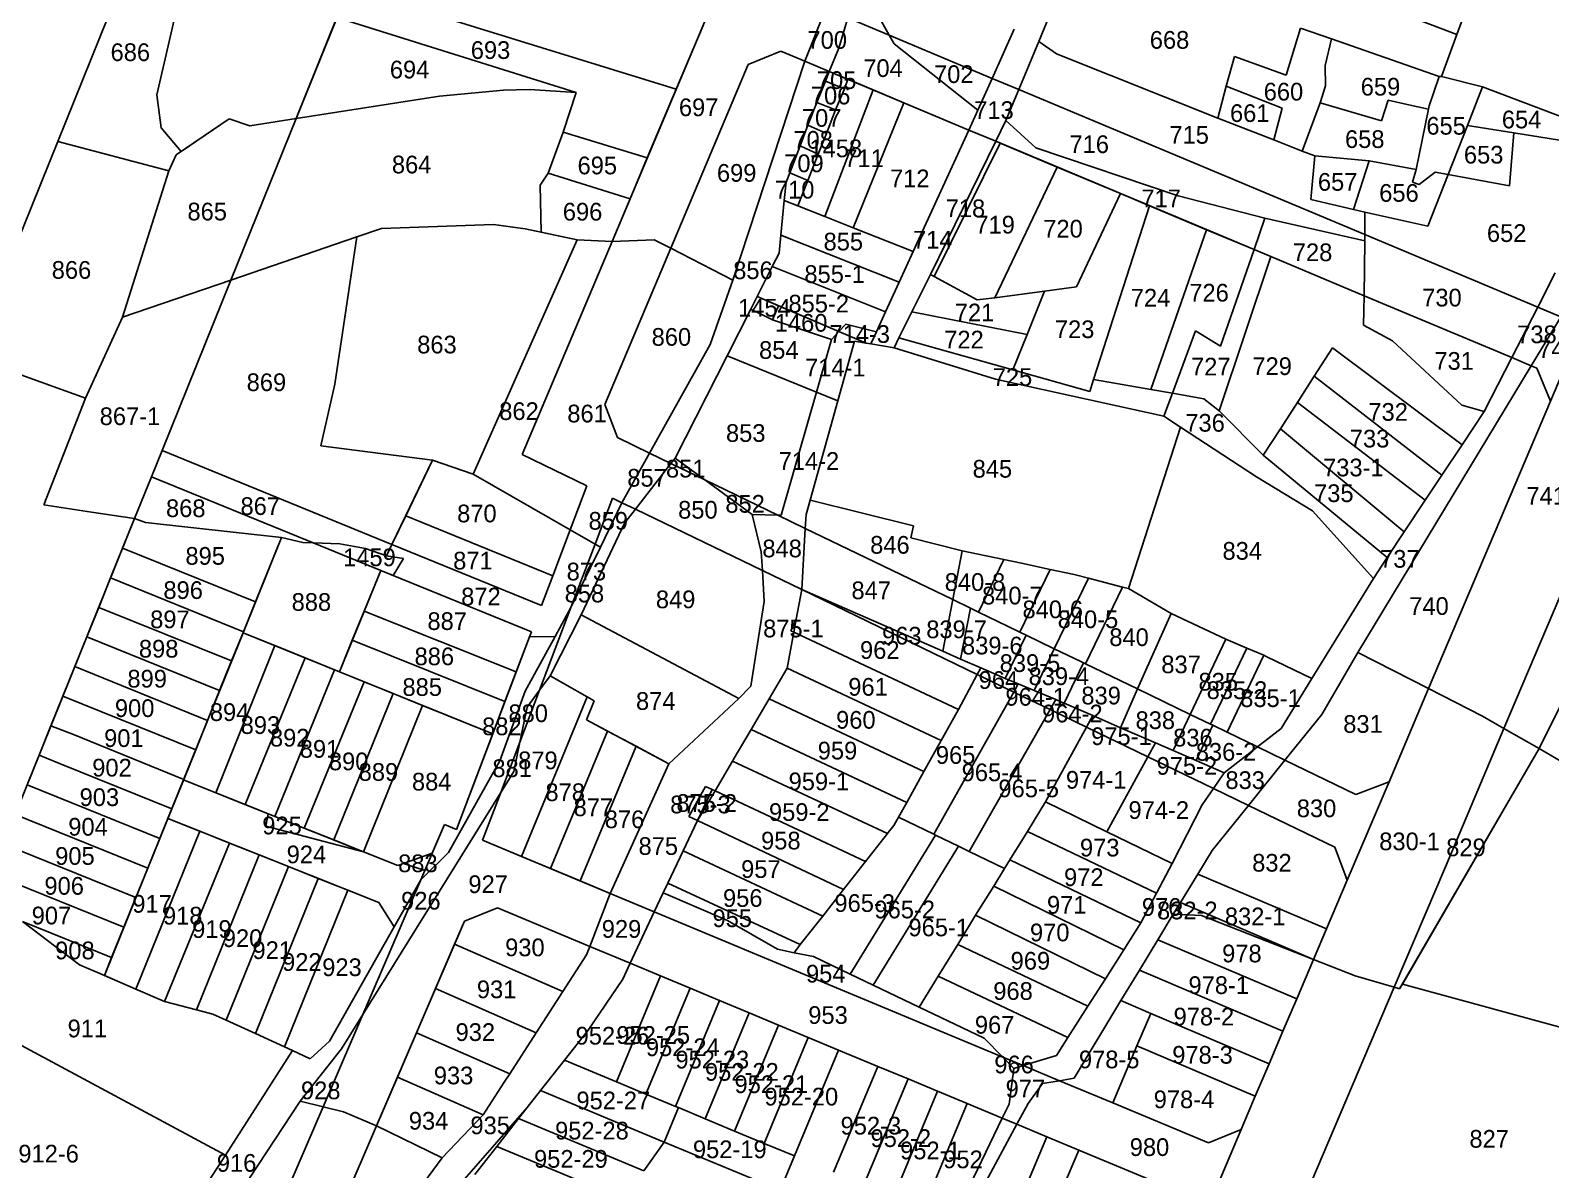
# Model space of a CAD drawing. Header units: metres. Extents: x 213182 to 213979, y 2703601 to 2704867.
# Drawn here: x 213428.2 to 213642.9, y 2704117.6 to 2704278.5 of the extents above; entities that cross this region are included whole.
import ezdxf
from ezdxf.enums import TextEntityAlignment as Align

# ---------------------------------------------------------------- set-up
doc = ezdxf.new("R2010")
doc.units = ezdxf.units.M

msp = doc.modelspace()

# ---------------------------------------------------------------- linework, layer by layer
at = {"layer": 'LIN'}
for p, q in [((213457.65, 2704326.08), (213432.07, 2704262.76)), ((213490.15, 2704326.45), (213465.75, 2704266.03)), ((213446.07, 2704269.39), (213450.6, 2704288.85)), ((213570.61, 2704276.9), (213575.58, 2704288.88)), ((213629.67, 2704277.88), (213633.08, 2704287.23)), ((213473.19, 2704284.45), (213519.42, 2704270.15)), ((213525.12, 2704283.69), (213510.37, 2704248.68)), ((213617.5, 2704282.52), (213629.67, 2704277.88)), ((213471.51, 2704280.3), (213465.75, 2704266.03)), ((213471.51, 2704280.3), (213505.27, 2704269.71)), ((213540.53, 2704281.57), (213537.58, 2704274.12)), ((213543.67, 2704280.25), (213542.4, 2704275.98)), ((213549.49, 2704277.81), (213543.67, 2704280.25)), ((213549.49, 2704277.81), (213547.94, 2704280.58)), ((213523.21, 2704279.15), (213519.42, 2704270.15)), ((213567.14, 2704278.62), (213564.05, 2704271.7)), ((213605.56, 2704272.15), (213607.57, 2704278.79)), ((213607.57, 2704278.79), (213611.96, 2704277.27)), ((213541.04, 2704272.67), (213542.4, 2704275.98)), ((213564.05, 2704271.7), (213549.49, 2704277.81)), ((213549.49, 2704277.81), (213550.2, 2704276.55)), ((213550.2, 2704276.55), (213562.03, 2704267.19)), ((213567.8, 2704270.13), (213570.61, 2704276.9)), ((213570.61, 2704276.9), (213573.15, 2704275.14)), ((213611.96, 2704277.27), (213611.05, 2704273.51)), ((213611.96, 2704277.27), (213627.15, 2704271.97)), ((213629.67, 2704277.88), (213627.51, 2704271.97)), ((213529.57, 2704273.65), (213518.64, 2704247.72)), ((213537.58, 2704274.12), (213527.43, 2704243.2)), ((213529.57, 2704273.65), (213534.2, 2704275.54)), ((213534.2, 2704275.54), (213537.58, 2704274.12)), ((213537.58, 2704274.12), (213541.04, 2704272.67)), ((213573.15, 2704275.14), (213595.9, 2704266.1)), ((213597.11, 2704270.58), (213598.25, 2704274.8)), ((213598.25, 2704274.8), (213605.56, 2704272.15)), ((213541.04, 2704272.67), (213540.51, 2704271.32)), ((213560.75, 2704264.4), (213541.04, 2704272.67)), ((213543.64, 2704271.58), (213541.04, 2704272.67)), ((213543.64, 2704271.58), (213543.17, 2704270.23)), ((213547.25, 2704270.06), (213543.64, 2704271.58)), ((213564.05, 2704271.7), (213562.03, 2704267.19)), ((213564.05, 2704271.7), (213567.8, 2704270.13)), ((213611.05, 2704273.51), (213611.11, 2704270.64)), ((213625.77, 2704267.83), (213627.15, 2704271.97)), ((213627.51, 2704271.97), (213627.15, 2704271.97)), ((213627.51, 2704271.97), (213633.31, 2704270.5)), ((213446.7, 2704264.7), (213446.07, 2704269.39)), ((213495.02, 2704270.05), (213486, 2704269.2)), ((213495.02, 2704270.05), (213498.72, 2704270.11)), ((213505.27, 2704269.71), (213498.72, 2704270.11)), ((213503.47, 2704264.1), (213505.27, 2704269.71)), ((213519.42, 2704270.15), (213515.34, 2704260.48)), ((213540.51, 2704271.32), (213539.3, 2704268.31)), ((213547.25, 2704270.06), (213540.41, 2704252.19)), ((213540.51, 2704271.32), (213543.17, 2704270.23)), ((213543.17, 2704270.23), (213541.93, 2704267.23)), ((213551.57, 2704268.26), (213547.25, 2704270.06)), ((213565.97, 2704265.73), (213567.8, 2704270.13)), ((213567.8, 2704270.13), (213616.68, 2704249.63)), ((213595.9, 2704266.1), (213597.11, 2704270.58)), ((213597.11, 2704270.58), (213605.01, 2704267.5)), ((213611.11, 2704270.64), (213610.35, 2704268.22)), ((213631.16, 2704265.06), (213633.31, 2704270.5)), ((213650.59, 2704263.93), (213633.31, 2704270.5)), ((213465.75, 2704266.03), (213486, 2704269.2)), ((213539.3, 2704268.31), (213538.03, 2704265.07)), ((213539.3, 2704268.31), (213541.93, 2704267.23)), ((213540.63, 2704263.91), (213541.93, 2704267.23)), ((213551.57, 2704268.26), (213544.43, 2704250.6)), ((213560.75, 2704264.4), (213551.57, 2704268.26)), ((213562.03, 2704267.19), (213560.75, 2704264.4)), ((213603.8, 2704263.01), (213605.01, 2704267.5)), ((213610.35, 2704268.22), (213607.8, 2704261.4)), ((213610.35, 2704268.22), (213619.01, 2704265.71)), ((213619.96, 2704268.61), (213619.01, 2704265.71)), ((213619.96, 2704268.61), (213622.63, 2704268.02)), ((213622.63, 2704268.02), (213625.67, 2704267.35)), ((213623.91, 2704258.81), (213625.67, 2704267.35)), ((213625.77, 2704267.83), (213625.67, 2704267.35)), ((213448.8, 2704260.92), (213456.3, 2704266)), ((213456.3, 2704266), (213449.52, 2704261.38)), ((213459.2, 2704265), (213456.3, 2704266)), ((213456.54, 2704243.21), (213465.75, 2704266.03)), ((213465.75, 2704266.03), (213459.2, 2704265)), ((213538.03, 2704265.07), (213536.93, 2704262.17)), ((213540.63, 2704263.91), (213538.03, 2704265.07)), ((213564.54, 2704262.81), (213565.97, 2704265.73)), ((213570.2, 2704261.9), (213565.97, 2704265.73)), ((213595.9, 2704266.1), (213603.8, 2704263.01)), ((213628.43, 2704258.14), (213631.16, 2704265.06)), ((213637.72, 2704264), (213631.16, 2704265.06)), ((213449.52, 2704261.38), (213446.7, 2704264.7)), ((213503.47, 2704264.1), (213501.34, 2704258.3)), ((213515.34, 2704260.48), (213503.47, 2704264.1)), ((213540.63, 2704263.91), (213539.49, 2704261.01)), ((213560.75, 2704264.4), (213552.88, 2704247.25)), ((213560.75, 2704264.4), (213564.54, 2704262.81)), ((213607.8, 2704261.4), (213603.8, 2704263.01)), ((213637.72, 2704264), (213637.08, 2704256.5)), ((213637.72, 2704264), (213654.62, 2704261.28)), ((213432.07, 2704262.76), (213419.81, 2704232.39)), ((213432.07, 2704262.76), (213447.78, 2704258.65)), ((213448.8, 2704260.92), (213447.78, 2704258.65)), ((213448.8, 2704260.92), (213449.52, 2704261.38)), ((213536.93, 2704262.17), (213535.46, 2704258.37)), ((213539.49, 2704261.01), (213536.93, 2704262.17)), ((213539.49, 2704261.01), (213538, 2704257.27)), ((213555.35, 2704244.01), (213564.54, 2704262.81)), ((213565.19, 2704262.55), (213555.85, 2704243.74)), ((213565.19, 2704262.55), (213564.54, 2704262.81)), ((213564.54, 2704262.81), (213601.02, 2704247.52)), ((213565.19, 2704262.55), (213573.21, 2704259.18)), ((213590.32, 2704255.1), (213570.2, 2704261.9)), ((213607.8, 2704261.4), (213609.63, 2704260.74)), ((213447.78, 2704258.65), (213441.21, 2704237.97)), ((213512.9, 2704254.7), (213515.34, 2704260.48)), ((213564.41, 2704240.73), (213573.21, 2704259.18)), ((213573.21, 2704259.18), (213582.15, 2704255.43)), ((213609.04, 2704254.58), (213609.63, 2704260.74)), ((213609.63, 2704260.74), (213617.28, 2704260.07)), ((213615.08, 2704253.17), (213617.28, 2704260.07)), ((213617.28, 2704260.07), (213623.91, 2704258.81)), ((213623.91, 2704258.81), (213623.38, 2704257.03)), ((213501.34, 2704258.3), (213500.2, 2704256.6)), ((213500.2, 2704256.6), (213500.35, 2704249.97)), ((213512.9, 2704254.7), (213501.34, 2704258.3)), ((213534.68, 2704254.46), (213534.93, 2704257.02)), ((213535.46, 2704258.37), (213534.93, 2704257.02)), ((213535.46, 2704258.37), (213538, 2704257.27)), ((213538, 2704257.27), (213536.58, 2704253.71)), ((213623.38, 2704257.03), (213624.34, 2704256.7)), ((213624.34, 2704256.7), (213626.59, 2704258.47)), ((213625.55, 2704250.83), (213628.43, 2704258.14)), ((213628.43, 2704258.14), (213626.59, 2704258.47)), ((213628.43, 2704258.14), (213637.08, 2704256.5)), ((213510.37, 2704248.68), (213512.9, 2704254.7)), ((213534.68, 2704254.46), (213534.2, 2704249.55)), ((213536.58, 2704253.71), (213534.68, 2704254.46)), ((213582.15, 2704255.43), (213575.93, 2704242.24)), ((213582.15, 2704255.43), (213586.25, 2704253.71)), ((213602.56, 2704251.96), (213590.32, 2704255.1)), ((213609.04, 2704254.58), (213615.08, 2704253.17)), ((213536.58, 2704253.71), (213540.41, 2704252.19)), ((213540.41, 2704252.19), (213544.43, 2704250.6)), ((213578.36, 2704229.19), (213586.25, 2704253.71)), ((213586.25, 2704253.71), (213594.33, 2704250.32)), ((213615.08, 2704253.17), (213616.69, 2704252.8)), ((213616.69, 2704252.8), (213616.68, 2704249.63)), ((213616.69, 2704252.8), (213625.55, 2704250.83)), ((213474.32, 2704249.3), (213477.81, 2704250.49)), ((213477.81, 2704250.49), (213493.64, 2704251.04)), ((213498.1, 2704250.44), (213493.64, 2704251.04)), ((213498.1, 2704250.44), (213505.45, 2704248.89)), ((213498.1, 2704250.44), (213500.35, 2704249.97)), ((213544.43, 2704250.6), (213552.88, 2704247.25)), ((213586.46, 2704227.77), (213594.33, 2704250.32)), ((213594.33, 2704250.32), (213601.02, 2704247.52)), ((213601.02, 2704247.52), (213602.56, 2704251.96)), ((213616.68, 2704248.75), (213602.56, 2704251.96)), ((213456.54, 2704243.21), (213474.32, 2704249.3)), ((213474.32, 2704249.3), (213471.19, 2704228.52)), ((213505.45, 2704248.89), (213490.76, 2704215.8)), ((213510.37, 2704248.68), (213497.68, 2704218.58)), ((213505.45, 2704248.89), (213500.35, 2704249.97)), ((213510.37, 2704248.68), (213505.45, 2704248.89)), ((213510.37, 2704248.68), (213516.3, 2704248.9)), ((213518.64, 2704247.72), (213516.3, 2704248.9)), ((213533.95, 2704247.01), (213534.2, 2704249.55)), ((213534.2, 2704249.55), (213550.9, 2704242.93)), ((213616.56, 2704241.01), (213616.68, 2704248.75)), ((213641.08, 2704239.4), (213616.68, 2704249.63)), ((213616.68, 2704248.75), (213616.68, 2704249.63)), ((213518.64, 2704247.72), (213509.34, 2704225.65)), ((213518.64, 2704247.72), (213527.43, 2704243.2)), ((213533.95, 2704247.01), (213532.98, 2704245.11)), ((213552.88, 2704247.25), (213550.9, 2704242.93)), ((213596.08, 2704224.76), (213603.39, 2704246.53)), ((213601.02, 2704247.52), (213596.3, 2704233.9)), ((213601.02, 2704247.52), (213603.39, 2704246.53)), ((213603.39, 2704246.53), (213616.56, 2704241.01)), ((213530.84, 2704240.89), (213532.98, 2704245.11)), ((213532.98, 2704245.11), (213548.98, 2704238.75)), ((213552.69, 2704238.73), (213555.35, 2704244.01)), ((213555.35, 2704244.01), (213555.85, 2704243.74)), ((213561.93, 2704240.41), (213555.85, 2704243.74)), ((213641.08, 2704239.4), (213643.56, 2704244.22)), ((213441.21, 2704237.97), (213456.54, 2704243.21)), ((213446.81, 2704219.13), (213456.54, 2704243.21)), ((213524.22, 2704234.11), (213527.43, 2704243.2)), ((213548.98, 2704238.75), (213550.9, 2704242.93)), ((213564.41, 2704240.73), (213571.45, 2704241.65)), ((213568.99, 2704235.54), (213571.45, 2704241.65)), ((213575.93, 2704242.24), (213571.45, 2704241.65)), ((213530.84, 2704240.89), (213529.94, 2704239.11)), ((213530.84, 2704240.89), (213542.41, 2704235.96)), ((213530.84, 2704240.89), (213533.88, 2704239.6)), ((213533, 2704237.6), (213533.88, 2704239.6)), ((213542.41, 2704235.96), (213533.88, 2704239.6)), ((213564.41, 2704240.73), (213561.93, 2704240.41)), ((213616.49, 2704236.86), (213616.56, 2704241.01)), ((213616.56, 2704241.01), (213637.42, 2704232.26)), ((213637.42, 2704232.26), (213641.08, 2704239.4)), ((213641.08, 2704239.4), (213644.11, 2704238.13)), ((213648.74, 2704240.01), (213642.87, 2704226.13)), ((213441.21, 2704237.97), (213436, 2704226.53)), ((213526.6, 2704232.51), (213529.94, 2704239.11)), ((213529.94, 2704239.11), (213533, 2704237.6)), ((213541.34, 2704234.83), (213533, 2704237.6)), ((213547.69, 2704235.92), (213548.98, 2704238.75)), ((213550.85, 2704235.07), (213552.69, 2704238.73)), ((213552.69, 2704238.73), (213568.99, 2704235.54)), ((213640.18, 2704231.1), (213644.54, 2704238.3)), ((213542.41, 2704235.96), (213541.34, 2704234.83)), ((213543.37, 2704236.97), (213542.41, 2704235.96)), ((213542.41, 2704235.96), (213546.27, 2704234.31)), ((213547.69, 2704235.92), (213543.37, 2704236.97)), ((213547.69, 2704235.92), (213546.91, 2704234.21)), ((213550.85, 2704235.07), (213550.19, 2704233.66)), ((213566.97, 2704230.53), (213550.85, 2704235.07)), ((213566.97, 2704230.53), (213568.99, 2704235.54)), ((213589.52, 2704227.25), (213592.74, 2704236.07)), ((213596.3, 2704233.9), (213592.74, 2704236.07)), ((213620.6, 2704234.63), (213616.49, 2704236.86)), ((213515.66, 2704218.77), (213524.22, 2704234.11)), ((213539.22, 2704227.39), (213541.34, 2704234.83)), ((213544.62, 2704234.59), (213542.26, 2704226.16)), ((213544.62, 2704234.59), (213546.27, 2704234.31)), ((213546.27, 2704234.31), (213546.91, 2704234.21)), ((213550.19, 2704233.66), (213546.91, 2704234.21)), ((213564.5, 2704229.2), (213550.19, 2704233.66)), ((213609.52, 2704229.66), (213612.09, 2704233.66)), ((213630.4, 2704219.97), (213612.09, 2704233.66)), ((213630.39, 2704225.57), (213620.6, 2704234.63)), ((213419.81, 2704232.39), (213436, 2704226.53)), ((213526.6, 2704232.51), (213519.27, 2704218.07)), ((213526.6, 2704232.51), (213539.22, 2704227.39)), ((213640.18, 2704231.1), (213615.68, 2704190.65)), ((213633.52, 2704224.67), (213637.42, 2704232.26)), ((213637.42, 2704232.26), (213640.18, 2704231.1)), ((213640.18, 2704231.1), (213640.98, 2704230.76)), ((213642.87, 2704226.13), (213640.98, 2704230.76)), ((213564.5, 2704229.2), (213588.3, 2704223.98)), ((213577.82, 2704227.48), (213566.97, 2704230.53)), ((213578.36, 2704229.19), (213577.82, 2704227.48)), ((213586.46, 2704227.77), (213578.36, 2704229.19)), ((213609.52, 2704229.66), (213607.14, 2704225.95)), ((213607.2, 2704226.04), (213609.52, 2704229.66)), ((213609.52, 2704229.66), (213627.55, 2704215.68)), ((213436, 2704226.53), (213430.1, 2704211.49)), ((213469.24, 2704219.81), (213471.19, 2704228.52)), ((213539.22, 2704227.39), (213534.26, 2704210.01)), ((213539.22, 2704227.39), (213542.26, 2704226.16)), ((213589.52, 2704227.25), (213586.46, 2704227.77)), ((213588.3, 2704223.98), (213589.52, 2704227.25)), ((213593.95, 2704226.47), (213589.52, 2704227.25)), ((213596.08, 2704224.76), (213593.95, 2704226.47)), ((213656.87, 2704228.42), (213636.32, 2704179.91)), ((213511.11, 2704220.97), (213509.34, 2704225.65)), ((213538.33, 2704212.12), (213542.26, 2704226.16)), ((213602.33, 2704218.47), (213596.08, 2704224.76)), ((213604.74, 2704222.21), (213607.2, 2704226.04)), ((213604.74, 2704222.21), (213607.14, 2704225.95)), ((213607.14, 2704225.95), (213625.2, 2704212.14)), ((213642.87, 2704226.13), (213625.67, 2704185.54)), ((213633.52, 2704224.67), (213630.39, 2704225.57)), ((213630.4, 2704219.97), (213633.52, 2704224.67)), ((213590.64, 2704222.46), (213583.28, 2704199.65)), ((213590.64, 2704222.46), (213588.3, 2704223.98)), ((213590.64, 2704222.46), (213601.38, 2704215.45)), ((213604.74, 2704222.21), (213602.33, 2704218.47)), ((213622.24, 2704207.69), (213604.74, 2704222.21)), ((213515.66, 2704218.77), (213511.11, 2704220.97)), ((213627.55, 2704215.68), (213630.4, 2704219.97)), ((213663.53, 2704221.85), (213641.29, 2704177.06)), ((213445.31, 2704215.43), (213446.81, 2704219.13)), ((213446.81, 2704219.13), (213479.27, 2704205.89)), ((213469.24, 2704219.81), (213485.02, 2704217.78)), ((213506.81, 2704214.17), (213497.68, 2704218.58)), ((213515.66, 2704218.77), (213511.75, 2704211.78)), ((213515.66, 2704218.77), (213518.68, 2704217.31)), ((213519.27, 2704218.07), (213518.68, 2704217.31)), ((213523.45, 2704215.01), (213519.27, 2704218.07)), ((213619.81, 2704204.02), (213602.33, 2704218.47)), ((213485.02, 2704217.78), (213479.27, 2704205.89)), ((213485.02, 2704217.78), (213481.22, 2704209.92)), ((213485.02, 2704217.78), (213490.76, 2704215.8)), ((213490.76, 2704215.8), (213504.45, 2704207.95)), ((213518.68, 2704217.31), (213513.65, 2704210.87)), ((213523.45, 2704215.01), (213518.68, 2704217.31)), ((213624.73, 2704211.44), (213627.55, 2704215.68)), ((213627.55, 2704215.68), (213625.2, 2704212.14)), ((213442.94, 2704209.55), (213445.31, 2704215.43)), ((213445.31, 2704215.43), (213468.14, 2704206.12)), ((213504.45, 2704207.95), (213506.81, 2704214.17)), ((213530.15, 2704210.1), (213523.45, 2704215.01)), ((213523.45, 2704215.01), (213533.78, 2704210.02)), ((213601.38, 2704215.45), (213609.27, 2704210.61)), ((213430.1, 2704211.49), (213436.84, 2704210.44)), ((213510.43, 2704212.42), (213507.97, 2704205.94)), ((213508.71, 2704205.51), (213511.75, 2704211.78)), ((213510.43, 2704212.42), (213511.75, 2704211.78)), ((213511.75, 2704211.78), (213513.65, 2704210.87)), ((213538.33, 2704212.12), (213537.77, 2704210.12)), ((213552.94, 2704208.5), (213538.33, 2704212.12)), ((213622.24, 2704207.69), (213625.2, 2704212.14)), ((213622.24, 2704207.69), (213624.73, 2704211.44)), ((213442.94, 2704209.55), (213420.96, 2704155.13)), ((213442.94, 2704209.55), (213436.84, 2704210.44)), ((213442.94, 2704209.55), (213441.24, 2704205.34)), ((213442.94, 2704209.55), (213444.45, 2704208.99)), ((213481.22, 2704209.92), (213479.27, 2704205.89)), ((213501.98, 2704201.44), (213481.22, 2704209.92)), ((213512.11, 2704208.9), (213513.65, 2704210.87)), ((213531.59, 2704202.2), (213513.65, 2704210.87)), ((213530.15, 2704210.1), (213531.44, 2704204.82)), ((213530.15, 2704210.1), (213533.78, 2704210.02)), ((213534.26, 2704210.01), (213533.78, 2704210.02)), ((213537.65, 2704208.15), (213533.78, 2704210.02)), ((213537.65, 2704208.15), (213537.77, 2704210.12)), ((213609.27, 2704210.61), (213617.89, 2704201.08)), ((213444.45, 2704208.99), (213463.67, 2704206.85)), ((213504.45, 2704207.95), (213501.98, 2704201.44)), ((213504.45, 2704207.95), (213507.97, 2704205.94)), ((213506.02, 2704195.96), (213512.11, 2704208.9)), ((213537.14, 2704199.52), (213537.65, 2704208.15)), ((213537.65, 2704208.15), (213558.47, 2704198.09)), ((213552.55, 2704206.81), (213552.94, 2704208.5)), ((213619.81, 2704204.02), (213622.24, 2704207.69)), ((213441.24, 2704205.34), (213439.55, 2704201.16)), ((213460.02, 2704197.77), (213441.24, 2704205.34)), ((213458.25, 2704193.42), (213463.67, 2704206.85)), ((213460.02, 2704197.77), (213463.67, 2704206.85)), ((213466.69, 2704206.18), (213463.67, 2704206.85)), ((213466.69, 2704206.18), (213468.14, 2704206.12)), ((213471.92, 2704205.96), (213468.14, 2704206.12)), ((213477.7, 2704202.22), (213468.14, 2704206.12)), ((213471.92, 2704205.96), (213475.56, 2704205.3)), ((213475.56, 2704205.3), (213478.5, 2704204.3)), ((213478.5, 2704204.3), (213479.27, 2704205.89)), ((213500.4, 2704197.28), (213479.27, 2704205.89)), ((213504.56, 2704196.96), (213507.97, 2704205.94)), ((213508.71, 2704205.51), (213504.56, 2704196.96)), ((213508.71, 2704205.51), (213507.97, 2704205.94)), ((213559.8, 2704204.97), (213552.55, 2704206.81)), ((213558.47, 2704198.09), (213559.8, 2704204.97)), ((213559.8, 2704204.97), (213565.7, 2704203.74)), ((213478.5, 2704204.3), (213480.9, 2704203.9)), ((213480.9, 2704203.9), (213479.46, 2704201.5)), ((213531.59, 2704202.2), (213531.44, 2704204.82)), ((213565.7, 2704203.74), (213562.13, 2704196.33)), ((213568.17, 2704203.22), (213565.7, 2704203.74)), ((213568.17, 2704203.22), (213572.23, 2704202.37)), ((213617.89, 2704201.08), (213619.81, 2704204.02)), ((213439.55, 2704201.16), (213437.86, 2704196.98)), ((213458.3, 2704193.53), (213439.55, 2704201.16)), ((213477.7, 2704202.22), (213471.87, 2704187.91)), ((213477.7, 2704202.22), (213475.36, 2704196.47)), ((213477.7, 2704202.22), (213498.98, 2704193.54)), ((213477.7, 2704202.22), (213479.46, 2704201.5)), ((213498.98, 2704193.54), (213479.46, 2704201.5)), ((213501.98, 2704201.44), (213500.4, 2704197.28)), ((213531.59, 2704202.2), (213537.14, 2704199.52)), ((213531.59, 2704202.2), (213531.84, 2704197.85)), ((213572.23, 2704202.37), (213567.95, 2704193.51)), ((213575.63, 2704201.66), (213572.23, 2704202.37)), ((213577.63, 2704201.13), (213572.82, 2704191.16)), ((213575.63, 2704201.66), (213577.63, 2704201.13)), ((213582.47, 2704199.86), (213577.63, 2704201.13)), ((213609.18, 2704186.94), (213617.89, 2704201.08)), ((213537.14, 2704199.52), (213536.37, 2704195.35)), ((213537.14, 2704199.52), (213561.94, 2704187.54)), ((213537.14, 2704199.52), (213557.07, 2704190.8)), ((213582.47, 2704199.86), (213577.24, 2704189.02)), ((213582.47, 2704199.86), (213583.28, 2704199.65)), ((213589.3, 2704196.12), (213583.28, 2704199.65)), ((213437.86, 2704196.98), (213436.18, 2704192.82)), ((213437.86, 2704196.98), (213456.64, 2704189.45)), ((213460.02, 2704197.77), (213458.3, 2704193.53)), ((213475.36, 2704196.47), (213473.68, 2704192.35)), ((213475.36, 2704196.47), (213496.83, 2704187.89)), ((213504.56, 2704196.96), (213500.13, 2704185.3)), ((213504.56, 2704196.96), (213502.34, 2704192.91)), ((213529.94, 2704185.86), (213531.84, 2704197.85)), ((213558.47, 2704198.09), (213557.07, 2704190.8)), ((213558.47, 2704198.09), (213560.96, 2704196.89)), ((213560.96, 2704196.89), (213559.58, 2704189.7)), ((213562.13, 2704196.33), (213560.96, 2704196.89)), ((213501.64, 2704187.35), (213506.02, 2704195.96)), ((213528.26, 2704184.13), (213506.02, 2704195.96)), ((213536.37, 2704195.35), (213535.62, 2704193.68)), ((213536.03, 2704193.49), (213536.37, 2704195.35)), ((213566.22, 2704194.35), (213562.13, 2704196.33)), ((213566.22, 2704194.35), (213567.95, 2704193.51)), ((213584.58, 2704185.48), (213589.3, 2704196.12)), ((213597.06, 2704192.51), (213589.3, 2704196.12)), ((213436.18, 2704192.82), (213434.49, 2704188.65)), ((213454.94, 2704185.25), (213436.18, 2704192.82)), ((213458.25, 2704193.42), (213449.84, 2704172.65)), ((213458.3, 2704193.53), (213456.64, 2704189.45)), ((213471.87, 2704187.91), (213458.25, 2704193.42)), ((213458.25, 2704193.42), (213462.76, 2704191.6)), ((213473.68, 2704192.35), (213471.87, 2704187.91)), ((213495.24, 2704183.7), (213473.68, 2704192.35)), ((213488.38, 2704165.64), (213498.71, 2704192.84)), ((213496.83, 2704187.89), (213498.71, 2704192.84)), ((213498.09, 2704185.17), (213502.34, 2704192.91)), ((213498.98, 2704193.54), (213498.71, 2704192.84)), ((213498.71, 2704192.84), (213502.34, 2704192.91)), ((213536.03, 2704193.49), (213535.07, 2704188.41)), ((213536.03, 2704193.49), (213535.62, 2704193.68)), ((213559.3, 2704182.58), (213536.03, 2704193.49)), ((213568.84, 2704193.08), (213565.89, 2704186.96)), ((213567.95, 2704193.51), (213568.84, 2704193.08)), ((213572.82, 2704191.16), (213568.84, 2704193.08)), ((213592.01, 2704181.89), (213597.06, 2704192.51)), ((213597.06, 2704192.51), (213600, 2704191.25)), ((213462.76, 2704191.6), (213454.4, 2704170.82)), ((213467, 2704189.88), (213462.76, 2704191.6)), ((213557.07, 2704190.8), (213559.58, 2704189.7)), ((213572.82, 2704191.16), (213569.97, 2704185.24)), ((213576.58, 2704189.34), (213572.82, 2704191.16)), ((213594.89, 2704180.5), (213600, 2704191.25)), ((213602.4, 2704190.23), (213597.23, 2704179.37)), ((213600, 2704191.25), (213602.4, 2704190.23)), ((213602.84, 2704190.04), (213602.4, 2704190.23)), ((213609.18, 2704186.94), (213602.84, 2704190.04)), ((213615.68, 2704190.65), (213610.6, 2704181.89)), ((213615.68, 2704190.65), (213625.67, 2704185.54)), ((213434.49, 2704188.65), (213432.81, 2704184.47)), ((213434.49, 2704188.65), (213453.24, 2704181.04)), ((213456.64, 2704189.45), (213454.94, 2704185.25)), ((213458.53, 2704169.17), (213467, 2704189.88)), ((213462.75, 2704167.49), (213471.15, 2704188.2)), ((213471.15, 2704188.2), (213467, 2704189.88)), ((213471.87, 2704187.91), (213471.15, 2704188.2)), ((213471.87, 2704187.91), (213475.35, 2704186.5)), ((213471.87, 2704187.91), (213493.51, 2704179.14)), ((213496.83, 2704187.89), (213495.24, 2704183.7)), ((213535.07, 2704188.41), (213532.53, 2704184.09)), ((213556.86, 2704178.2), (213535.07, 2704188.41)), ((213559.58, 2704189.7), (213562.43, 2704188.46)), ((213561.94, 2704187.54), (213562.43, 2704188.46)), ((213564.7, 2704187.46), (213562.43, 2704188.46)), ((213576.95, 2704189.16), (213574.19, 2704183.46)), ((213576.58, 2704189.34), (213576.95, 2704189.16)), ((213577.24, 2704189.02), (213576.95, 2704189.16)), ((213584.58, 2704185.48), (213577.24, 2704189.02)), ((213475.35, 2704186.5), (213466.89, 2704165.83)), ((213475.35, 2704186.5), (213479.43, 2704184.85)), ((213501.64, 2704187.35), (213500.13, 2704185.3)), ((213501.64, 2704187.35), (213506.87, 2704184.37)), ((213528.26, 2704184.13), (213529.94, 2704185.86)), ((213561.94, 2704187.54), (213559.3, 2704182.58)), ((213561.94, 2704187.54), (213567.08, 2704185.05)), ((213564.7, 2704187.46), (213565.89, 2704186.96)), ((213565.89, 2704186.96), (213567.72, 2704186.19)), ((213567.72, 2704186.19), (213567.08, 2704185.05)), ((213569.97, 2704185.24), (213567.72, 2704186.19)), ((213604.85, 2704179.9), (213609.18, 2704186.94)), ((213432.81, 2704184.47), (213431.12, 2704180.29)), ((213451.56, 2704176.9), (213432.81, 2704184.47)), ((213454.94, 2704185.25), (213453.24, 2704181.04)), ((213479.43, 2704184.85), (213471.06, 2704164.17)), ((213479.43, 2704184.85), (213483.59, 2704183.16)), ((213495.24, 2704183.7), (213493.51, 2704179.14)), ((213494.51, 2704175.32), (213498.09, 2704185.17)), ((213497.35, 2704177.98), (213500.13, 2704185.3)), ((213497.55, 2704161.83), (213506.87, 2704184.37)), ((213498.37, 2704182.91), (213500.13, 2704185.3)), ((213507.83, 2704183.82), (213506.74, 2704181.1)), ((213507.83, 2704183.82), (213506.87, 2704184.37)), ((213518.39, 2704174.93), (213528.26, 2704184.13)), ((213530, 2704179.78), (213532.53, 2704184.09)), ((213554.41, 2704173.83), (213532.53, 2704184.09)), ((213555.8, 2704164.96), (213567.08, 2704185.05)), ((213569.46, 2704183.9), (213567.08, 2704185.05)), ((213569.46, 2704183.9), (213572.21, 2704182.57)), ((213570.05, 2704185.21), (213569.97, 2704185.24)), ((213570.05, 2704185.21), (213573.01, 2704183.97)), ((213573.01, 2704183.97), (213572.21, 2704182.57)), ((213573.81, 2704183.63), (213573.01, 2704183.97)), ((213573.81, 2704183.63), (213574.19, 2704183.46)), ((213574.19, 2704183.46), (213578.24, 2704181.71)), ((213582.16, 2704180.01), (213584.58, 2704185.48)), ((213584.58, 2704185.48), (213592.01, 2704181.89)), ((213620.09, 2704172.35), (213625.67, 2704185.54)), ((213633.31, 2704181.64), (213625.67, 2704185.54)), ((213483.59, 2704183.16), (213475.26, 2704162.49)), ((213483.59, 2704183.16), (213493.51, 2704179.14)), ((213498.37, 2704182.91), (213497.35, 2704177.98)), ((213556.86, 2704178.2), (213559.3, 2704182.58)), ((213560.79, 2704162.54), (213572.21, 2704182.57)), ((213577.35, 2704180.09), (213572.21, 2704182.57)), ((213578.24, 2704181.71), (213577.35, 2704180.09)), ((213582.16, 2704180.01), (213578.24, 2704181.71)), ((213589.59, 2704176.79), (213592.01, 2704181.89)), ((213592.01, 2704181.89), (213594.89, 2704180.5)), ((213610.6, 2704181.89), (213605.39, 2704175.43)), ((213633.31, 2704181.64), (213636.32, 2704179.91)), ((213431.12, 2704180.29), (213429.44, 2704176.14)), ((213431.12, 2704180.29), (213434.29, 2704179.03)), ((213453.24, 2704181.04), (213451.56, 2704176.9)), ((213501.69, 2704160.11), (213509.74, 2704179.51)), ((213506.74, 2704181.1), (213518.39, 2704174.93)), ((213506.74, 2704181.1), (213509.74, 2704179.51)), ((213509.74, 2704179.51), (213513.75, 2704177.39)), ((213530, 2704179.78), (213527.47, 2704175.48)), ((213530, 2704179.78), (213551.98, 2704169.47)), ((213571.57, 2704169.52), (213577.35, 2704180.09)), ((213577.35, 2704180.09), (213586.01, 2704175.91)), ((213582.16, 2704180.01), (213587.09, 2704177.88)), ((213592.83, 2704175.38), (213595.19, 2704180.35)), ((213594.89, 2704180.5), (213595.19, 2704180.35)), ((213595.19, 2704180.35), (213597.23, 2704179.37)), ((213601.51, 2704177.3), (213597.23, 2704179.37)), ((213604.85, 2704179.9), (213601.51, 2704177.3)), ((213628.04, 2704160.37), (213636.32, 2704179.91)), ((213641.29, 2704177.06), (213636.32, 2704179.91)), ((213449.87, 2704172.71), (213434.29, 2704179.03)), ((213493.51, 2704179.14), (213488.38, 2704165.64)), ((213497.35, 2704177.98), (213494.65, 2704170.88)), ((213496.49, 2704173.84), (213497.35, 2704177.98)), ((213505.85, 2704158.37), (213513.75, 2704177.39)), ((213518.39, 2704174.93), (213513.75, 2704177.39)), ((213554.41, 2704173.83), (213556.86, 2704178.2)), ((213587.09, 2704177.88), (213586.01, 2704175.91)), ((213589.59, 2704176.79), (213587.09, 2704177.88)), ((213596.82, 2704173.65), (213601.51, 2704177.3)), ((213601.51, 2704177.3), (213605.39, 2704175.43)), ((213641.29, 2704177.06), (213621.58, 2704143.14)), ((213641.29, 2704177.06), (213621.97, 2704143.81)), ((213641.29, 2704177.06), (213653.63, 2704169.83)), ((213429.44, 2704176.14), (213427.75, 2704171.95)), ((213429.44, 2704176.14), (213432.58, 2704174.86)), ((213451.56, 2704176.9), (213449.87, 2704172.71)), ((213487.27, 2704162.38), (213494.51, 2704175.32)), ((213510.1, 2704156.6), (213518.39, 2704174.93)), ((213524.9, 2704171.1), (213527.37, 2704175.3)), ((213527.47, 2704175.48), (213527.37, 2704175.3)), ((213549.27, 2704165.08), (213527.37, 2704175.3)), ((213586.01, 2704175.91), (213580.22, 2704165.32)), ((213595.29, 2704171.42), (213586.01, 2704175.91)), ((213589.59, 2704176.79), (213592.83, 2704175.38)), ((213596.82, 2704173.65), (213592.83, 2704175.38)), ((213605.39, 2704175.43), (213600.23, 2704169.04)), ((213605.39, 2704175.43), (213615.41, 2704170.59)), ((213448.18, 2704168.54), (213432.58, 2704174.86)), ((213496.49, 2704173.84), (213494.65, 2704170.88)), ((213551.98, 2704169.47), (213554.41, 2704173.83)), ((213595.29, 2704171.42), (213596.82, 2704173.65)), ((213427.75, 2704171.95), (213446.49, 2704164.36)), ((213449.84, 2704172.65), (213447.63, 2704167.19)), ((213449.87, 2704172.71), (213448.18, 2704168.54)), ((213461.8, 2704167.86), (213449.84, 2704172.65)), ((213449.84, 2704172.65), (213454.4, 2704170.82)), ((213458.53, 2704169.17), (213454.4, 2704170.82)), ((213475.16, 2704139.52), (213494.65, 2704170.88)), ((213492.08, 2704164.11), (213494.65, 2704170.88)), ((213521.2, 2704167.48), (213523.58, 2704171.72)), ((213522.43, 2704166.9), (213524.52, 2704171.28)), ((213524.9, 2704171.1), (213522.43, 2704166.9)), ((213523.58, 2704171.72), (213524.52, 2704171.28)), ((213524.9, 2704171.1), (213524.52, 2704171.28)), ((213546.16, 2704161.12), (213524.9, 2704171.1)), ((213595.29, 2704171.42), (213593.72, 2704169.13)), ((213595.29, 2704171.42), (213600.23, 2704169.04)), ((213620.09, 2704172.35), (213614.19, 2704158.46)), ((213615.41, 2704170.59), (213620.09, 2704172.35)), ((213448.18, 2704168.54), (213446.49, 2704164.36)), ((213462.75, 2704167.49), (213458.53, 2704169.17)), ((213551.98, 2704169.47), (213550.81, 2704167.38)), ((213571.57, 2704169.52), (213569.02, 2704165.37)), ((213571.57, 2704169.52), (213580.22, 2704165.32)), ((213589.44, 2704160.85), (213593.72, 2704169.13)), ((213600.23, 2704169.04), (213595.1, 2704162.68)), ((213600.23, 2704169.04), (213612.43, 2704163.14)), ((213444.8, 2704160.19), (213426.06, 2704167.76)), ((213447.63, 2704167.19), (213438.66, 2704145.02)), ((213447.63, 2704167.19), (213452.14, 2704165.4)), ((213447.63, 2704167.19), (213477.42, 2704155.31)), ((213461.8, 2704167.86), (213461.48, 2704166.13)), ((213475.26, 2704162.49), (213461.8, 2704167.86)), ((213466.89, 2704165.83), (213462.75, 2704167.49)), ((213483.34, 2704158.55), (213486.7, 2704166.35)), ((213484.96, 2704162.3), (213486.7, 2704166.35)), ((213488.38, 2704165.64), (213486.7, 2704166.35)), ((213522.43, 2704166.9), (213520.41, 2704162.64)), ((213522.43, 2704166.9), (213521.2, 2704167.48)), ((213543.06, 2704157.16), (213522.43, 2704166.9)), ((213550.15, 2704166.2), (213550.81, 2704167.38)), ((213550.81, 2704167.38), (213555.8, 2704164.96)), ((213452.14, 2704165.4), (213443.13, 2704143.09)), ((213446.49, 2704164.36), (213444.8, 2704160.19)), ((213452.14, 2704165.4), (213456.33, 2704163.72)), ((213475.26, 2704162.49), (213461.48, 2704166.13)), ((213471.06, 2704164.17), (213466.89, 2704165.83)), ((213475.26, 2704162.49), (213471.06, 2704164.17)), ((213556.03, 2704164.85), (213543.97, 2704145.23)), ((213546.16, 2704161.12), (213549.27, 2704165.08)), ((213549.37, 2704165.21), (213549.27, 2704165.08)), ((213549.37, 2704165.21), (213550.15, 2704166.2)), ((213556.03, 2704164.85), (213555.8, 2704164.96)), ((213559.28, 2704163.28), (213556.03, 2704164.85)), ((213569.02, 2704165.37), (213566.54, 2704161.36)), ((213569.02, 2704165.37), (213587.25, 2704156.65)), ((213589.44, 2704160.85), (213580.22, 2704165.32)), ((213424.38, 2704163.61), (213443.12, 2704156.04)), ((213456.33, 2704163.72), (213447.16, 2704141.35)), ((213460.53, 2704162.05), (213451.67, 2704140.18)), ((213456.33, 2704163.72), (213460.53, 2704162.05)), ((213460.53, 2704162.05), (213464.69, 2704160.39)), ((213475.26, 2704162.49), (213480.12, 2704160.55)), ((213484.96, 2704162.3), (213480.12, 2704160.55)), ((213484.96, 2704162.3), (213480.89, 2704160.83)), ((213483.34, 2704158.55), (213487.27, 2704162.38)), ((213484.96, 2704162.3), (213483.9, 2704159.83)), ((213510.1, 2704156.6), (213492.08, 2704164.11)), ((213497.55, 2704161.83), (213492.08, 2704164.11)), ((213520.41, 2704162.64), (213518.22, 2704158.06)), ((213540.12, 2704153.42), (213520.41, 2704162.64)), ((213559.28, 2704163.28), (213547.22, 2704143.66)), ((213559.28, 2704163.28), (213560.79, 2704162.54)), ((213565.78, 2704160.13), (213560.79, 2704162.54)), ((213595.1, 2704162.68), (213593.07, 2704159.34)), ((213614.19, 2704158.46), (213612.43, 2704163.14)), ((213443.12, 2704156.04), (213444.8, 2704160.19)), ((213464.69, 2704160.39), (213455.88, 2704138.72)), ((213464.69, 2704160.39), (213468.86, 2704158.73)), ((213480.89, 2704160.83), (213480.12, 2704160.55)), ((213480.89, 2704160.83), (213483.9, 2704159.83)), ((213501.69, 2704160.11), (213497.55, 2704161.83)), ((213505.85, 2704158.37), (213501.69, 2704160.11)), ((213543.06, 2704157.16), (213546.16, 2704161.12)), ((213564.26, 2704157.65), (213565.78, 2704160.13)), ((213566.54, 2704161.36), (213565.78, 2704160.13)), ((213585.05, 2704152.44), (213566.54, 2704161.36)), ((213589.44, 2704160.85), (213587.25, 2704156.65)), ((213620.8, 2704143.37), (213628.04, 2704160.37)), ((213441.42, 2704151.85), (213422.69, 2704159.41)), ((213468.86, 2704158.73), (213460.03, 2704136.81)), ((213468.86, 2704158.73), (213473.06, 2704157.05)), ((213483.34, 2704158.55), (213475.16, 2704139.52)), ((213479.59, 2704151.91), (213483.34, 2704158.55)), ((213483.9, 2704159.83), (213483.34, 2704158.55)), ((213510.1, 2704156.6), (213505.85, 2704158.37)), ((213518.22, 2704158.06), (213517.57, 2704156.68)), ((213536.95, 2704149.38), (213518.22, 2704158.06)), ((213593.07, 2704159.34), (213590.62, 2704155.31)), ((213593.07, 2704159.34), (213611.26, 2704151.59)), ((213614.19, 2704158.46), (213611.26, 2704151.59)), ((213441.42, 2704151.85), (213443.12, 2704156.04)), ((213473.06, 2704157.05), (213464.11, 2704134.94)), ((213473.06, 2704157.05), (213477.42, 2704155.31)), ((213510.1, 2704156.6), (213507.22, 2704149.13)), ((213516.32, 2704154.01), (213510.1, 2704156.6)), ((213517.57, 2704156.68), (213516.32, 2704154.01)), ((213517.57, 2704156.68), (213526.65, 2704152.79)), ((213540.12, 2704153.42), (213543.06, 2704157.16)), ((213564.26, 2704157.65), (213561.71, 2704153.52)), ((213564.26, 2704157.65), (213582.64, 2704148.65)), ((213587.25, 2704156.65), (213585.05, 2704152.44)), ((213479.59, 2704151.91), (213477.42, 2704155.31)), ((213489.53, 2704152.7), (213494.17, 2704154.57)), ((213494.17, 2704154.57), (213507.22, 2704149.13)), ((213516.32, 2704154.01), (213512.92, 2704146.76)), ((213565.53, 2704133.51), (213516.32, 2704154.01)), ((213536.95, 2704149.38), (213540.12, 2704153.42)), ((213561.71, 2704153.52), (213559.18, 2704149.4)), ((213580.03, 2704144.56), (213561.71, 2704153.52)), ((213589.62, 2704153.67), (213587.45, 2704150.08)), ((213589.62, 2704153.67), (213590.62, 2704155.31)), ((213589.62, 2704153.67), (213593.6, 2704153.49)), ((213609.43, 2704147.29), (213590.62, 2704155.31)), ((213593.6, 2704153.49), (213609.43, 2704147.29)), ((213435.17, 2704146.53), (213427.1, 2704152.65)), ((213427.1, 2704152.65), (213439.69, 2704147.57)), ((213439.69, 2704147.57), (213441.42, 2704151.85)), ((213479.59, 2704151.91), (213470.47, 2704135.74)), ((213477.09, 2704123.79), (213489.53, 2704152.7)), ((213488.13, 2704149.43), (213489.53, 2704152.7)), ((213533.72, 2704148.72), (213526.65, 2704152.79)), ((213585.05, 2704152.44), (213582.64, 2704148.65)), ((213609.43, 2704147.29), (213611.26, 2704151.59)), ((213485.44, 2704143.18), (213488.13, 2704149.43)), ((213503.39, 2704142.74), (213488.13, 2704149.43)), ((213506.76, 2704147.94), (213507.22, 2704149.13)), ((213512.92, 2704146.76), (213507.22, 2704149.13)), ((213536.95, 2704149.38), (213536.06, 2704148.24)), ((213559.18, 2704149.4), (213556.42, 2704144.92)), ((213559.18, 2704149.4), (213577.56, 2704140.69)), ((213587.45, 2704150.08), (213584.84, 2704145.77)), ((213607.06, 2704141.73), (213587.45, 2704150.08)), ((213438.66, 2704145.02), (213439.69, 2704147.57)), ((213503.39, 2704142.74), (213506.76, 2704147.94)), ((213536.06, 2704148.24), (213533.72, 2704148.72)), ((213538.81, 2704147.72), (213536.06, 2704148.24)), ((213538.81, 2704147.72), (213543.97, 2704145.23)), ((213582.64, 2704148.65), (213580.03, 2704144.56)), ((213609.43, 2704147.29), (213607.06, 2704141.73)), ((213609.43, 2704147.29), (213615.32, 2704144.98)), ((213438.66, 2704145.02), (213435.17, 2704146.53)), ((213443.13, 2704143.09), (213438.66, 2704145.02)), ((213517.2, 2704144.98), (213510.97, 2704130.01)), ((213512.92, 2704146.76), (213511.87, 2704144.51)), ((213517.2, 2704144.98), (213512.92, 2704146.76)), ((213517.2, 2704144.98), (213521.38, 2704143.24)), ((213547.22, 2704143.66), (213543.97, 2704145.23)), ((213556.42, 2704144.92), (213553.71, 2704140.53)), ((213574.73, 2704136.25), (213556.42, 2704144.92)), ((213584.84, 2704145.77), (213582.23, 2704141.47)), ((213605.11, 2704137.14), (213584.84, 2704145.77)), ((213615.32, 2704144.98), (213620.8, 2704143.37)), ((213443.13, 2704143.09), (213447.16, 2704141.35)), ((213482.74, 2704136.92), (213485.44, 2704143.18)), ((213485.44, 2704143.18), (213499.63, 2704136.91)), ((213499.63, 2704136.91), (213503.39, 2704142.74)), ((213511.87, 2704144.51), (213506.97, 2704137.3)), ((213521.38, 2704143.24), (213515.14, 2704128.27)), ((213521.38, 2704143.24), (213525.55, 2704141.5)), ((213553.71, 2704140.53), (213547.22, 2704143.66)), ((213580.03, 2704144.56), (213577.56, 2704140.69)), ((213620.8, 2704143.37), (213608.23, 2704113.83)), ((213620.8, 2704143.37), (213621.58, 2704143.14)), ((213621.58, 2704143.14), (213621.97, 2704143.81)), ((213621.97, 2704143.81), (213659.03, 2704133.68)), ((213451.67, 2704140.18), (213447.16, 2704141.35)), ((213525.55, 2704141.5), (213519.31, 2704126.54)), ((213525.55, 2704141.5), (213529.72, 2704139.76)), ((213553.71, 2704140.53), (213562.92, 2704136.19)), ((213577.56, 2704140.69), (213574.73, 2704136.25)), ((213575.6, 2704130.53), (213582.23, 2704141.47)), ((213582.23, 2704141.47), (213586.44, 2704139.67)), ((213607.06, 2704141.73), (213605.11, 2704137.14)), ((213454, 2704139.58), (213451.67, 2704140.18)), ((213455.88, 2704138.72), (213454, 2704139.58)), ((213460.03, 2704136.81), (213455.88, 2704138.72)), ((213469.55, 2704126.49), (213475.16, 2704139.52)), ((213472.14, 2704134.67), (213475.16, 2704139.52)), ((213529.72, 2704139.76), (213523.49, 2704124.8)), ((213529.72, 2704139.76), (213533.89, 2704138.02)), ((213584.48, 2704135.07), (213586.44, 2704139.67)), ((213603.16, 2704132.56), (213586.44, 2704139.67)), ((213455.75, 2704119.67), (213423.76, 2704136.83)), ((213464.11, 2704134.94), (213460.03, 2704136.81)), ((213480.04, 2704130.65), (213482.74, 2704136.92)), ((213495.91, 2704131.16), (213482.74, 2704136.92)), ((213495.91, 2704131.16), (213499.63, 2704136.91)), ((213503.63, 2704133.07), (213506.97, 2704137.3)), ((213533.89, 2704138.02), (213527.66, 2704123.06)), ((213538.07, 2704136.29), (213531.83, 2704121.32)), ((213533.89, 2704138.02), (213538.07, 2704136.29)), ((213538.07, 2704136.29), (213542.35, 2704134.5)), ((213574.73, 2704136.25), (213573.13, 2704133.74)), ((213605.11, 2704137.14), (213603.16, 2704132.56)), ((213465.24, 2704134.42), (213455.75, 2704119.67)), ((213465.24, 2704134.42), (213464.11, 2704134.94)), ((213467.75, 2704133.27), (213465.24, 2704134.42)), ((213466.32, 2704127.28), (213472.14, 2704134.67)), ((213470.47, 2704135.74), (213467.75, 2704133.27)), ((213542.35, 2704134.5), (213536.12, 2704119.54)), ((213542.35, 2704134.5), (213547.89, 2704132.19)), ((213565.53, 2704133.51), (213562.92, 2704136.19)), ((213584.48, 2704135.07), (213581.07, 2704127.04)), ((213601.2, 2704127.96), (213584.48, 2704135.07)), ((213503.63, 2704133.07), (213500.25, 2704128.78)), ((213503.63, 2704133.07), (213510.97, 2704130.01)), ((213547.89, 2704132.19), (213541.65, 2704117.23)), ((213547.89, 2704132.19), (213552.17, 2704130.41)), ((213565.53, 2704133.51), (213568.42, 2704132.31)), ((213565.53, 2704133.51), (213567.1, 2704131.91)), ((213568.42, 2704132.31), (213567.1, 2704131.91)), ((213568.42, 2704132.31), (213573.13, 2704133.74)), ((213573.56, 2704130.17), (213568.42, 2704132.31)), ((213603.16, 2704132.56), (213601.2, 2704127.96)), ((213477.09, 2704123.79), (213480.04, 2704130.65)), ((213480.04, 2704130.65), (213492.16, 2704125.36)), ((213492.16, 2704125.36), (213495.14, 2704129.97)), ((213495.91, 2704131.16), (213495.14, 2704129.97)), ((213510.97, 2704130.01), (213515.14, 2704128.27)), ((213552.17, 2704130.41), (213545.94, 2704115.45)), ((213552.17, 2704130.41), (213556.34, 2704128.67)), ((213567.1, 2704131.91), (213566.42, 2704126.84)), ((213571.17, 2704129.75), (213573.56, 2704130.17)), ((213573.56, 2704130.17), (213575.6, 2704130.53)), ((213573.56, 2704130.17), (213581.07, 2704127.04)), ((213500.25, 2704128.78), (213498.37, 2704126.39)), ((213500.25, 2704128.78), (213517.72, 2704121.5)), ((213515.14, 2704128.27), (213519.31, 2704126.54)), ((213556.34, 2704128.67), (213550.11, 2704113.71)), ((213556.34, 2704128.67), (213560.52, 2704126.93)), ((213569.14, 2704126.95), (213571.17, 2704129.75)), ((213599.22, 2704123.3), (213601.2, 2704127.96)), ((213455.06, 2704110.18), (213466.32, 2704127.28)), ((213461.11, 2704106.87), (213469.55, 2704126.49)), ((213469.55, 2704126.49), (213466.32, 2704127.28)), ((213472.42, 2704125.78), (213469.55, 2704126.49)), ((213477.09, 2704123.79), (213472.42, 2704125.78)), ((213498.37, 2704126.39), (213486.82, 2704113.21)), ((213497.15, 2704124.84), (213498.37, 2704126.39)), ((213519.74, 2704126.36), (213517.72, 2704121.5)), ((213519.31, 2704126.54), (213519.74, 2704126.36)), ((213519.74, 2704126.36), (213523.49, 2704124.8)), ((213560.52, 2704126.93), (213554.28, 2704111.97)), ((213560.52, 2704126.93), (213565.47, 2704124.87)), ((213565.47, 2704124.87), (213566.42, 2704126.84)), ((213567.54, 2704124.01), (213569.14, 2704126.95)), ((213594.59, 2704121.41), (213581.07, 2704127.04)), ((213477.09, 2704123.79), (213469.47, 2704106.08)), ((213486.36, 2704119.28), (213477.09, 2704123.79)), ((213486.36, 2704119.28), (213492.16, 2704125.36)), ((213497.15, 2704124.84), (213494.07, 2704120.89)), ((213497.15, 2704124.84), (213514.86, 2704117.46)), ((213523.49, 2704124.8), (213527.66, 2704123.06)), ((213567.54, 2704124.01), (213556.44, 2704103.55)), ((213558.39, 2704110.26), (213565.47, 2704124.87)), ((213567.54, 2704124.01), (213565.47, 2704124.87)), ((213567.54, 2704124.01), (213571.78, 2704122.24)), ((213517.72, 2704121.5), (213514.86, 2704117.46)), ((213517.72, 2704121.5), (213534.08, 2704114.69)), ((213527.66, 2704123.06), (213531.83, 2704121.32)), ((213531.83, 2704121.32), (213536.12, 2704119.54)), ((213571.78, 2704122.24), (213564.64, 2704105.34)), ((213571.78, 2704122.24), (213576.28, 2704120.37)), ((213593.34, 2704109.43), (213599.22, 2704123.3)), ((213594.59, 2704121.41), (213599.22, 2704123.3)), ((213455.75, 2704119.67), (213452.7, 2704114.93)), ((213486.36, 2704119.28), (213476.58, 2704106)), ((213494.07, 2704120.89), (213490.99, 2704116.94)), ((213494.07, 2704120.89), (213511.99, 2704113.43)), ((213536.12, 2704119.54), (213534.08, 2704114.69)), ((213576.28, 2704120.37), (213572.9, 2704112.37)), ((213591.45, 2704114.05), (213576.28, 2704120.37))]:
    msp.add_line(p, q, dxfattribs=at)

# ---------------------------------------------------------------- texts
at = {"layer": 'PAR'}
for s, p in [('700', (213540.75, 2704277.12)), ('668', (213589.09, 2704277.13)), ('686', (213442.33, 2704275.39)), ('693', (213493.2, 2704275.69)), ('694', (213481.77, 2704272.94)), ('704', (213548.63, 2704273.14)), ('705', (213542.08, 2704271.45)), ('702', (213558.62, 2704272.29)), ('659', (213618.88, 2704270.52)), ('706', (213541.23, 2704269.27)), ('660', (213605.18, 2704269.82)), ('697', (213522.59, 2704267.61)), ('707', (213539.96, 2704266.11)), ('713', (213564.3, 2704267.22)), ('661', (213600.42, 2704266.79)), ('655', (213628.15, 2704265)), ('654', (213638.81, 2704265.89)), ('708', (213538.76, 2704263.02)), ('1458', (213541.96, 2704261.81)), ('716', (213577.75, 2704262.4)), ('715', (213591.86, 2704263.7)), ('658', (213616.66, 2704263.12)), ('864', (213482.06, 2704259.53)), ('709', (213537.46, 2704259.7)), ('711', (213545.95, 2704260.41)), ('653', (213633.45, 2704260.92)), ('695', (213508.28, 2704259.4)), ('699', (213527.96, 2704258.35)), ('712', (213552.4, 2704257.59)), ('710', (213536.15, 2704255.98)), ('657', (213612.83, 2704257.08)), ('656', (213621.49, 2704255.52)), ('718', (213560.27, 2704253.35)), ('717', (213587.9, 2704254.75)), ('865', (213453.19, 2704252.89)), ('696', (213506.2, 2704252.87)), ('719', (213564.46, 2704251.04)), ('714', (213555.65, 2704248.91)), ('720', (213574.05, 2704250.47)), ('652', (213636.7, 2704249.85)), ('855', (213543.02, 2704248.65)), ('728', (213609.29, 2704247.14)), ('866', (213434.02, 2704244.65)), ('856', (213530.26, 2704244.6)), ('855-1', (213541.8, 2704244.06)), ('724', (213586.41, 2704240.74)), ('726', (213594.67, 2704241.43)), ('730', (213627.56, 2704240.74)), ('1454', (213531.88, 2704239.29)), ('855-2', (213539.55, 2704239.89)), ('721', (213561.55, 2704238.65)), ('1460', (213537.06, 2704237.18)), ('723', (213575.69, 2704236.27)), ('863', (213485.63, 2704234.11)), ('860', (213518.74, 2704235.19)), ('714-3', (213545.33, 2704235.6)), ('722', (213560.06, 2704234.83)), ('738', (213640.98, 2704235.55)), ('854', (213533.91, 2704233.34)), ('731', (213629.28, 2704231.8)), ('741', (213643.94, 2704233.46)), ('714-1', (213541.89, 2704230.86)), ('725', (213566.91, 2704229.52)), ('727', (213594.91, 2704231.01)), ('729', (213603.58, 2704231.06)), ('869', (213461.55, 2704228.79)), ('867-1', (213442.28, 2704223.99)), ('862', (213497.22, 2704224.71)), ('861', (213506.83, 2704224.37)), ('736', (213594.11, 2704223.06)), ('732', (213619.96, 2704224.6)), ('853', (213529.24, 2704221.62)), ('733', (213617.34, 2704220.83)), ('851', (213520.77, 2704216.59)), ('714-2', (213538.16, 2704217.69)), ('845', (213564.07, 2704216.57)), ('733-1', (213615.05, 2704216.75)), ('857', (213515.3, 2704215.3)), ('735', (213612.29, 2704213.12)), ('741-1', (213643.77, 2704212.76)), ('868', (213450.16, 2704211)), ('867', (213460.68, 2704211.3)), ('870', (213491.27, 2704210.26)), ('850', (213522.48, 2704210.78)), ('852', (213529.15, 2704211.62)), ('859', (213509.83, 2704209.22)), ('846', (213549.6, 2704205.83)), ('895', (213452.9, 2704204.27)), ('1459', (213476.1, 2704204.07)), ('848', (213534.38, 2704205.32)), ('834', (213599.36, 2704204.98)), ('737', (213621.61, 2704203.85)), ('871', (213490.71, 2704203.6)), ('873', (213506.74, 2704202.06)), ('896', (213449.79, 2704199.44)), ('847', (213546.96, 2704199.41)), ('840-8', (213561.62, 2704200.58)), ('888', (213467.9, 2704197.76)), ('872', (213491.84, 2704198.53)), ('858', (213506.46, 2704198.96)), ('849', (213519.34, 2704198.13)), ('840-7', (213566.89, 2704198.67)), ('897', (213447.92, 2704195.31)), ('840-6', (213572.6, 2704196.72)), ('840-5', (213577.57, 2704195.32)), ('740', (213625.73, 2704197.19)), ('887', (213487.08, 2704195.06)), ('875-1', (213535.97, 2704194.02)), ('963', (213551.28, 2704193)), ('839-7', (213559.01, 2704193.9)), ('898', (213446.33, 2704191.16)), ('962', (213548.17, 2704190.98)), ('839-6', (213564.06, 2704191.61)), ('840', (213583.37, 2704192.79)), ('886', (213485.26, 2704190.08)), ('839-5', (213569.38, 2704189.13)), ('837', (213590.72, 2704188.95)), ('899', (213444.71, 2704186.93)), ('964', (213564.92, 2704186.74)), ('839-4', (213573.46, 2704187.28)), ('835', (213595.97, 2704186.5)), ('885', (213483.55, 2704185.75)), ('961', (213546.51, 2704185.78)), ('964-1', (213570.19, 2704184.37)), ('839', (213579.43, 2704184.55)), ('835-2', (213598.61, 2704185.31)), ('900', (213442.94, 2704182.77)), ('894', (213456.35, 2704182.21)), ('874', (213516.53, 2704183.78)), ('835-1', (213603.35, 2704184.18)), ('893', (213460.7, 2704180.38)), ('882', (213494.8, 2704180.2)), ('880', (213498.52, 2704182.05)), ('960', (213544.79, 2704181.12)), ('964-2', (213575.37, 2704182.01)), ('838', (213587.08, 2704181.07)), ('831', (213616.41, 2704180.54)), ('901', (213441.42, 2704178.54)), ('892', (213464.84, 2704178.6)), ('975-1', (213582.3, 2704178.81)), ('836', (213592.39, 2704178.61)), ('891', (213469.05, 2704177.02)), ('959', (213542.2, 2704176.78)), ('965', (213558.88, 2704176.16)), ('836-2', (213597.07, 2704176.6)), ('902', (213439.74, 2704174.37)), ('890', (213473.16, 2704175.25)), ('889', (213477.37, 2704173.76)), ('881', (213496.25, 2704174.29)), ('879', (213499.89, 2704175.4)), ('965-4', (213564.01, 2704173.71)), ('975-2', (213591.54, 2704174.62)), ('884', (213484.89, 2704172.39)), ('959-1', (213539.57, 2704172.43)), ('974-1', (213578.73, 2704172.65)), ('833', (213599.77, 2704172.61)), ('903', (213437.96, 2704170.2)), ('878', (213503.74, 2704170.9)), ('875-2', (213523.73, 2704169.38)), ('965-5', (213569.2, 2704171.44)), ('877', (213507.72, 2704168.77)), ('875-3', (213522.84, 2704169.17)), ('959-2', (213536.8, 2704168.1)), ('974-2', (213587.57, 2704168.38)), ('830', (213609.85, 2704168.63)), ('904', (213436.36, 2704166.02)), ('925', (213463.76, 2704166.2)), ('876', (213512.12, 2704167.08)), ('875', (213516.89, 2704163.3)), ('958', (213534.2, 2704164.07)), ('973', (213579.23, 2704163.08)), ('830-1', (213622.98, 2704163.96)), ('829', (213630.96, 2704163.12)), ('905', (213434.51, 2704161.9)), ('924', (213467.2, 2704162.12)), ('883', (213482.94, 2704160.86)), ('832', (213603.55, 2704160.94)), ('957', (213531.38, 2704160.05)), ('972', (213576.98, 2704158.9)), ('906', (213432.99, 2704157.68)), ('927', (213492.86, 2704157.91)), ('917', (213445.4, 2704155.14)), ('926', (213483.36, 2704155.58)), ('956', (213528.82, 2704155.96)), ('965-3', (213546.04, 2704155.25)), ('965-2', (213551.69, 2704154.34)), ('971', (213574.57, 2704155)), ('976', (213587.97, 2704154.7)), ('907', (213431.19, 2704153.49)), ('918', (213449.73, 2704153.47)), ('955', (213527.34, 2704153.11)), ('832-2', (213591.6, 2704154.2)), ('832-1', (213601.18, 2704153.36)), ('919', (213453.85, 2704151.58)), ('920', (213458.18, 2704150.29)), ('929', (213511.7, 2704151.6)), ('965-1', (213556.5, 2704151.81)), ('970', (213572.17, 2704151.1)), ('908', (213434.5, 2704148.56)), ('921', (213462.37, 2704148.6)), ('930', (213498.05, 2704148.99)), ('978', (213599.31, 2704148.13)), ('922', (213466.55, 2704146.93)), ('923', (213472.22, 2704146.19)), ('969', (213569.44, 2704147.1)), ('954', (213540.54, 2704145.28)), ('978-1', (213596.04, 2704143.66)), ('931', (213494.06, 2704143.07)), ('968', (213566.99, 2704142.83)), ('953', (213540.86, 2704139.44)), ('911', (213436.26, 2704137.54)), ('967', (213564.39, 2704138.06)), ('978-2', (213593.94, 2704139.22)), ('932', (213491.05, 2704137.03)), ('952-26', (213510.42, 2704136.52)), ('952-25', (213516.17, 2704136.62)), ('952-24', (213520.35, 2704134.89)), ('952-23', (213524.52, 2704133.15)), ('978-5', (213580.57, 2704133.17)), ('978-3', (213593.75, 2704133.82)), ('933', (213487.98, 2704130.91)), ('952-22', (213528.69, 2704131.41)), ('966', (213567.13, 2704132.46)), ('928', (213469.22, 2704128.8)), ('952-21', (213532.86, 2704129.67)), ('977', (213568.73, 2704129.06)), ('952-27', (213510.54, 2704127.38)), ('952-20', (213537.09, 2704127.92)), ('978-4', (213591.13, 2704127.54)), ('934', (213484.45, 2704124.51)), ('935', (213493.15, 2704123.86)), ('952-28', (213507.52, 2704123.12)), ('952-3', (213546.91, 2704123.82)), ('952-19', (213526.99, 2704120.48)), ('952-2', (213551.14, 2704122.06)), ('952-1', (213555.32, 2704120.32)), ('980', (213586.26, 2704120.79)), ('827', (213634.23, 2704121.96)), ('912-6', (213430.79, 2704119.87)), ('916', (213457.34, 2704118.56)), ('952-29', (213504.55, 2704119.13)), ('952', (213559.92, 2704119.06))]:
    msp.add_text(s, height=2.5, dxfattribs=at).set_placement(p, align=Align.MIDDLE)

doc.saveas('drawing.dxf')
